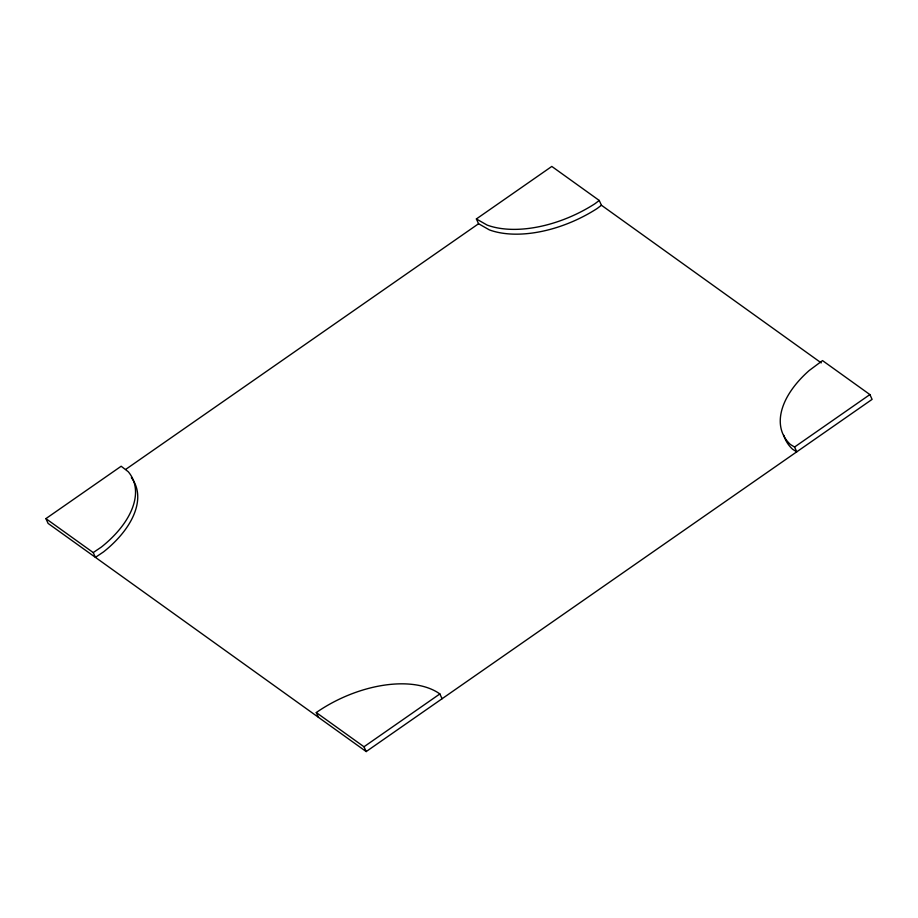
<?xml version="1.0" encoding="UTF-8"?>
<svg xmlns="http://www.w3.org/2000/svg" width="918" height="918" viewBox="0 0 918 918"><rect width="100%" height="100%" fill="white"/><g stroke="black" fill="none" stroke-linecap="round" stroke-linejoin="round"><path stroke-width="1.38" d="M599.236 200.457L595.048 203.658A95.541 53.565 -24.7 0 1 487.16 225.094L476.373 218.954L551.81 166.433L599.236 200.457L601.439 205.242L821.243 362.897M601.439 205.242L597.251 208.443A95.541 53.565 -24.7 0 1 489.363 229.89L478.576 223.74L476.373 218.954M45.9 518.624L121.165 466.241L128.268 471.749A95.541 53.565 -24.7 0 1 101.382 547.059L93.223 552.567L45.9 518.624L48.103 523.421L366.19 751.567L872.1 399.376L869.897 394.579L822.528 360.602L809.228 370.493A95.541 53.565 -24.7 0 0 790.455 444.519L794.563 447.032L796.767 451.817L792.659 449.304A95.541 53.565 -24.7 0 1 783.788 435.281M125.72 469.385L478.576 223.74M439.871 693.939A95.541 53.565 -24.7 0 0 316.274 712.552L363.987 746.77L439.871 693.939L442.074 698.736M794.563 447.032L869.897 394.579M363.987 746.77L366.19 751.567M316.274 712.552L318.477 717.348M93.223 552.567L95.426 557.364L103.585 551.856A95.541 53.565 -24.7 0 0 131.366 477.647"/></g></svg>
